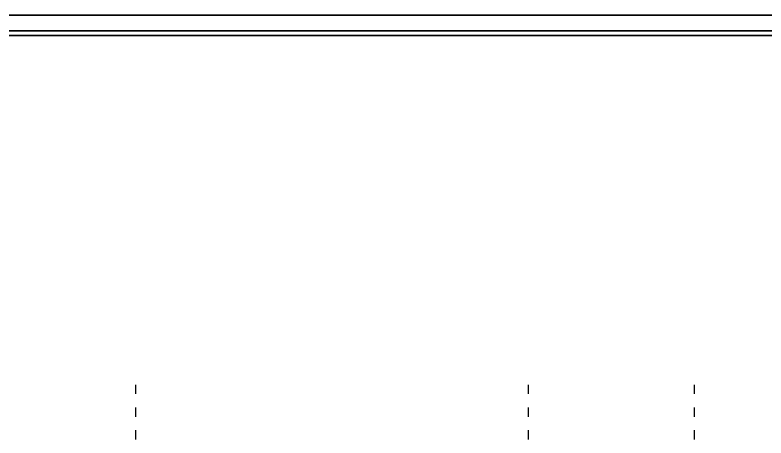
# Model space of a CAD drawing. Header units: millimetres. Extents: x 626118 to 667468, y 4481694 to 4492717.
# Drawn here: x 653651 to 654646, y 4485935 to 4486494 of the extents above; entities that cross this region are included whole.
import ezdxf

# ---------------------------------------------------------------- set-up
doc = ezdxf.new("R2010")
doc.units = ezdxf.units.MM
doc.linetypes.add('ACAD_ISO03W100', pattern=[30, 12, -18])
doc.linetypes.add('DUZ', pattern=[500, 500])
doc.layers.get('0').update_dxf_attribs({"color": 1, "linetype": 'DUZ'})
doc.layers.add('DUVAR', color=7, linetype='Continuous', lineweight=35)

msp = doc.modelspace()

# ---------------------------------------------------------------- linework, layer by layer
at = {"color": 232, "linetype": 'ACAD_ISO03W100'}
for p, q in [((653810.58, 4486004.79), (653810.58, 4482874.79)), ((654330.58, 4486004.79), (654330.58, 4482874.79)), ((654550.58, 4486004.79), (654550.58, 4482874.79))]:
    msp.add_line(p, q, dxfattribs=at)
at = {"layer": 'DUVAR'}
for points in [[(652141.9, 4486494.17), (659341.9, 4486494.17), (659341.9, 4481694.17), (652141.9, 4481694.17)], [(652162.9, 4486473.17), (659320.9, 4486473.17), (659320.9, 4481715.17), (652162.9, 4481715.17)], [(652169.2, 4486466.87), (659314.6, 4486466.87), (659314.6, 4481721.47), (652169.2, 4481721.47)]]:
    msp.add_lwpolyline(points, close=True, dxfattribs=at)

doc.saveas('drawing.dxf')
